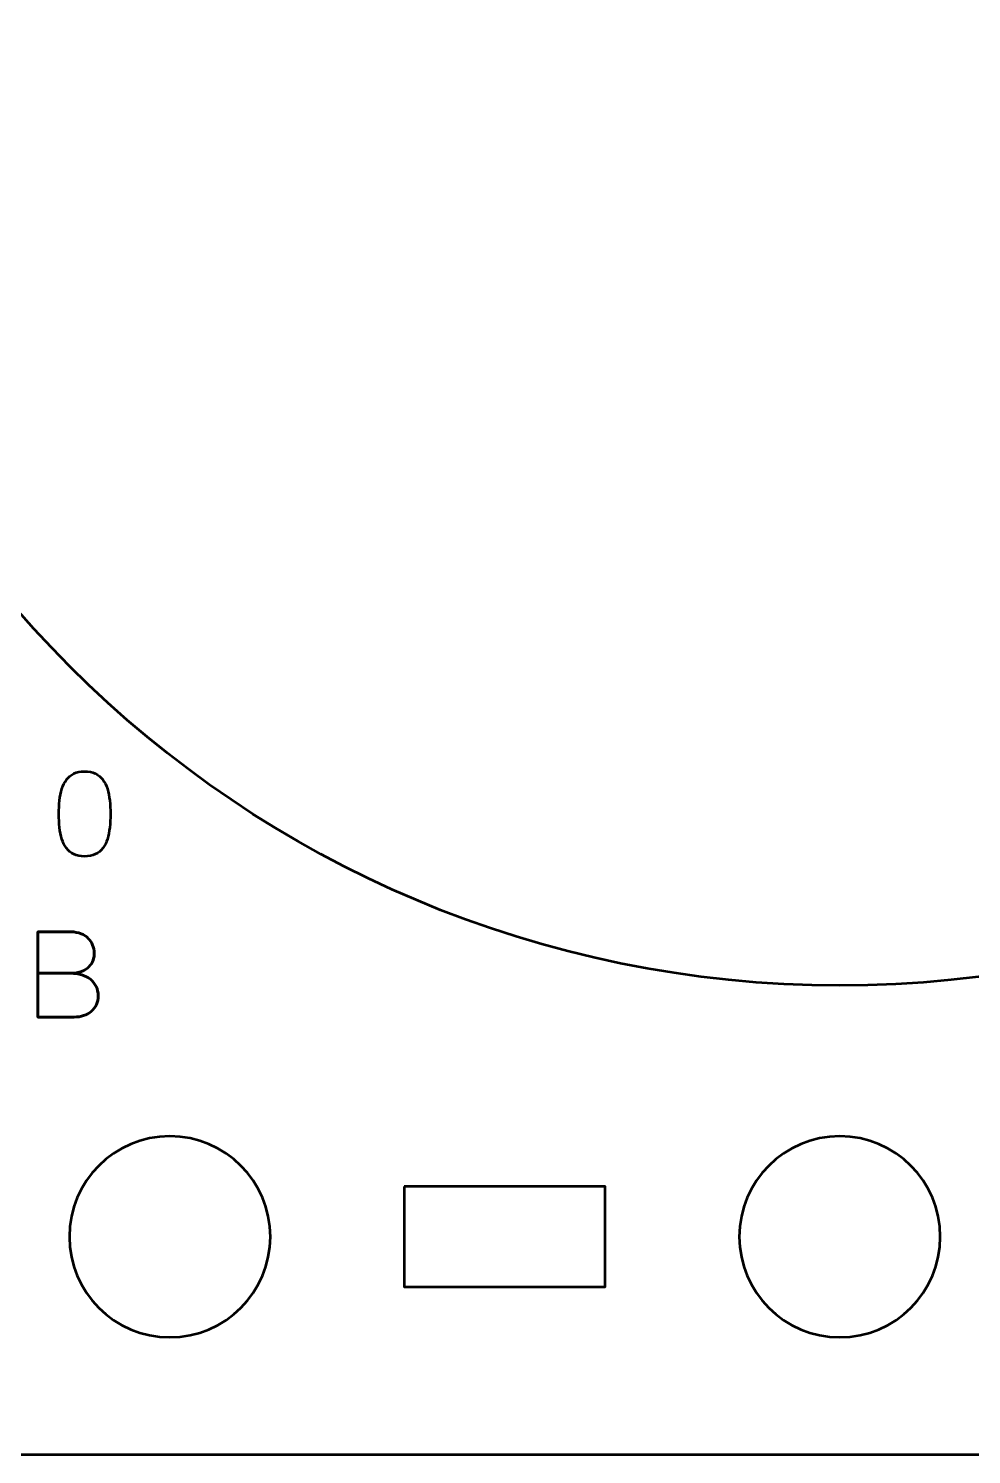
# Model space of a CAD drawing. Header units: centimetres. Extents: x -60.2 to 8, y -20.5 to 3.9.
# Drawn here: x -2.922 to -0.107, y -9.5 to -5.243 of the extents above; entities that cross this region are included whole.
import ezdxf

# ---------------------------------------------------------------- set-up
doc = ezdxf.new("R2010")
doc.units = ezdxf.units.CM
doc.header["$MEASUREMENT"] = 0
doc.layers.add('Layer 1', color=7, linetype='Continuous')

msp = doc.modelspace()

# ---------------------------------------------------------------- linework, layer by layer
at = {"layer": 'Layer 1', "color": 250, "lineweight": 53}
msp.add_ellipse((-0.5, -4.85), major_axis=(0, 3.25), ratio=1, dxfattribs=at)
at = {"layer": 'Layer 1', "lineweight": 53}
for points, knots in [([(-4.64994, -0.19994), (-4.64994, -0.19994), (3.64996, -0.19994), (3.64996, -0.19994), (3.64996, -0.19994), (3.92696, -0.19994), (4.15006, -0.42304), (4.15006, -0.70004), (4.15006, -0.70004), (4.15006, -0.70004), (4.15006, -8.99994), (4.15006, -8.99994), (4.15006, -8.99994), (4.15006, -9.27694), (3.92696, -9.50004), (3.64996, -9.50004), (3.64996, -9.50004), (3.64996, -9.50004), (-4.64994, -9.50004), (-4.64994, -9.50004), (-4.64994, -9.50004), (-4.92694, -9.50004), (-5.15004, -9.27694), (-5.15004, -8.99994), (-5.15004, -8.99994), (-5.15004, -8.99994), (-5.15004, -0.70004), (-5.15004, -0.70004), (-5.15004, -0.70004), (-5.15004, -0.42304), (-4.92694, -0.19994), (-4.64994, -0.19994)], [0, 0, 0, 0, 0.125, 0.125, 0.125, 0.125, 0.25, 0.25, 0.25, 0.25, 0.375, 0.375, 0.375, 0.375, 0.5, 0.5, 0.5, 0.5, 0.625, 0.625, 0.625, 0.625, 0.75, 0.75, 0.75, 0.75, 0.875, 0.875, 0.875, 0.875, 1, 1, 1, 1]), ([(-2.19993, -8.85001), (-2.19993, -9.01564), (-2.33431, -9.15001), (-2.49994, -9.15001), (-2.49994, -9.15001), (-2.66571, -9.15001), (-2.79994, -9.01564), (-2.79994, -8.85001), (-2.79994, -8.85001), (-2.79994, -8.68424), (-2.66571, -8.55001), (-2.49994, -8.55001), (-2.49994, -8.55001), (-2.33431, -8.55001), (-2.19993, -8.68424), (-2.19993, -8.85001)], [0, 0, 0, 0, 0.25, 0.25, 0.25, 0.25, 0.5, 0.5, 0.5, 0.5, 0.75, 0.75, 0.75, 0.75, 1, 1, 1, 1]), ([(-0.20001, -8.85001), (-0.20001, -9.01564), (-0.33435, -9.15001), (-0.5, -9.15001), (-0.5, -9.15001), (-0.66563, -9.15001), (-0.80001, -9.01564), (-0.80001, -8.85001), (-0.80001, -8.85001), (-0.80001, -8.68424), (-0.66563, -8.55001), (-0.5, -8.55001), (-0.5, -8.55001), (-0.33435, -8.55001), (-0.20001, -8.68424), (-0.20001, -8.85001)], [0, 0, 0, 0, 0.25, 0.25, 0.25, 0.25, 0.5, 0.5, 0.5, 0.5, 0.75, 0.75, 0.75, 0.75, 1, 1, 1, 1]), ([(-1.80003, -8.69994), (-1.80003, -8.69994), (-1.20002, -8.69994), (-1.20002, -8.69994), (-1.20002, -8.69994), (-1.20002, -8.69994), (-1.20002, -8.99994), (-1.20002, -8.99994), (-1.20002, -8.99994), (-1.20002, -8.99994), (-1.80003, -8.99994), (-1.80003, -8.99994), (-1.80003, -8.99994), (-1.80003, -8.99994), (-1.80003, -8.69994), (-1.80003, -8.69994)], [0, 0, 0, 0, 0.25, 0.25, 0.25, 0.25, 0.5, 0.5, 0.5, 0.5, 0.75, 0.75, 0.75, 0.75, 1, 1, 1, 1])]:
    msp.add_open_spline(points, degree=3, knots=knots, dxfattribs=at)
at = {"layer": 'Layer 1', "color": 30, "lineweight": 53}
for points, knots in [([(-2.75422, -7.71476), (-2.74188, -7.7147), (-2.73123, -7.71253), (-2.72236, -7.70829), (-2.72236, -7.70829), (-2.71354, -7.70406), (-2.70619, -7.698), (-2.70031, -7.6903), (-2.70031, -7.6903), (-2.69449, -7.68254), (-2.6899, -7.67337), (-2.68649, -7.66278), (-2.68649, -7.66278), (-2.68314, -7.6522), (-2.68073, -7.64062), (-2.67938, -7.62792), (-2.67938, -7.62792), (-2.67796, -7.61522), (-2.67726, -7.60187), (-2.67732, -7.58776), (-2.67732, -7.58776), (-2.67726, -7.57371), (-2.67796, -7.56036), (-2.67938, -7.54772), (-2.67938, -7.54772), (-2.68073, -7.53508), (-2.68314, -7.52344), (-2.68649, -7.51285), (-2.68649, -7.51285), (-2.6899, -7.50233), (-2.69449, -7.49316), (-2.70031, -7.48534), (-2.70031, -7.48534), (-2.70619, -7.47757), (-2.71354, -7.47152), (-2.72236, -7.46728), (-2.72236, -7.46728), (-2.73123, -7.46299), (-2.74188, -7.46082), (-2.75422, -7.46076), (-2.75422, -7.46076), (-2.76657, -7.46082), (-2.77721, -7.46299), (-2.78609, -7.46728), (-2.78609, -7.46728), (-2.79491, -7.47152), (-2.80226, -7.47757), (-2.80814, -7.48534), (-2.80814, -7.48534), (-2.81396, -7.49316), (-2.81855, -7.50233), (-2.82196, -7.51285), (-2.82196, -7.51285), (-2.82531, -7.52344), (-2.82772, -7.53508), (-2.82907, -7.54772), (-2.82907, -7.54772), (-2.83048, -7.56036), (-2.83119, -7.57371), (-2.83113, -7.58776), (-2.83113, -7.58776), (-2.83119, -7.60187), (-2.83048, -7.61522), (-2.82907, -7.62792), (-2.82907, -7.62792), (-2.82772, -7.64062), (-2.82531, -7.6522), (-2.82196, -7.66278), (-2.82196, -7.66278), (-2.81855, -7.67337), (-2.81396, -7.68254), (-2.80814, -7.6903), (-2.80814, -7.6903), (-2.80226, -7.698), (-2.79491, -7.70406), (-2.78609, -7.70829), (-2.78609, -7.70829), (-2.77721, -7.71253), (-2.76657, -7.7147), (-2.75422, -7.71476)], [0, 0, 0, 0, 0.05, 0.05, 0.05, 0.05, 0.1, 0.1, 0.1, 0.1, 0.15, 0.15, 0.15, 0.15, 0.2, 0.2, 0.2, 0.2, 0.25, 0.25, 0.25, 0.25, 0.3, 0.3, 0.3, 0.3, 0.35, 0.35, 0.35, 0.35, 0.4, 0.4, 0.4, 0.4, 0.45, 0.45, 0.45, 0.45, 0.5, 0.5, 0.5, 0.5, 0.55, 0.55, 0.55, 0.55, 0.6, 0.6, 0.6, 0.6, 0.65, 0.65, 0.65, 0.65, 0.7, 0.7, 0.7, 0.7, 0.75, 0.75, 0.75, 0.75, 0.8, 0.8, 0.8, 0.8, 0.85, 0.85, 0.85, 0.85, 0.9, 0.9, 0.9, 0.9, 0.95, 0.95, 0.95, 0.95, 1, 1, 1, 1]), ([(-2.75422, -7.71476), (-2.74188, -7.7147), (-2.73123, -7.71253), (-2.72236, -7.70829), (-2.72236, -7.70829), (-2.71354, -7.70406), (-2.70619, -7.698), (-2.70031, -7.6903), (-2.70031, -7.6903), (-2.69449, -7.68254), (-2.6899, -7.67337), (-2.68649, -7.66278), (-2.68649, -7.66278), (-2.68314, -7.6522), (-2.68073, -7.64062), (-2.67938, -7.62792), (-2.67938, -7.62792), (-2.67796, -7.61522), (-2.67726, -7.60187), (-2.67732, -7.58776), (-2.67732, -7.58776), (-2.67726, -7.57371), (-2.67796, -7.56036), (-2.67938, -7.54772), (-2.67938, -7.54772), (-2.68073, -7.53508), (-2.68314, -7.52344), (-2.68649, -7.51285), (-2.68649, -7.51285), (-2.6899, -7.50233), (-2.69449, -7.49316), (-2.70031, -7.48534), (-2.70031, -7.48534), (-2.70619, -7.47757), (-2.71354, -7.47152), (-2.72236, -7.46728), (-2.72236, -7.46728), (-2.73123, -7.46299), (-2.74188, -7.46082), (-2.75422, -7.46076), (-2.75422, -7.46076), (-2.76657, -7.46082), (-2.77721, -7.46299), (-2.78609, -7.46728), (-2.78609, -7.46728), (-2.79491, -7.47152), (-2.80226, -7.47757), (-2.80814, -7.48534), (-2.80814, -7.48534), (-2.81396, -7.49316), (-2.81855, -7.50233), (-2.82196, -7.51285), (-2.82196, -7.51285), (-2.82531, -7.52344), (-2.82772, -7.53508), (-2.82907, -7.54772), (-2.82907, -7.54772), (-2.83048, -7.56036), (-2.83119, -7.57371), (-2.83113, -7.58776), (-2.83113, -7.58776), (-2.83119, -7.60187), (-2.83048, -7.61522), (-2.82907, -7.62792), (-2.82907, -7.62792), (-2.82772, -7.64062), (-2.82531, -7.6522), (-2.82196, -7.66278), (-2.82196, -7.66278), (-2.81855, -7.67337), (-2.81396, -7.68254), (-2.80814, -7.6903), (-2.80814, -7.6903), (-2.80226, -7.698), (-2.79491, -7.70406), (-2.78609, -7.70829), (-2.78609, -7.70829), (-2.77721, -7.71253), (-2.76657, -7.7147), (-2.75422, -7.71476)], [0, 0, 0, 0, 0.05, 0.05, 0.05, 0.05, 0.1, 0.1, 0.1, 0.1, 0.15, 0.15, 0.15, 0.15, 0.2, 0.2, 0.2, 0.2, 0.25, 0.25, 0.25, 0.25, 0.3, 0.3, 0.3, 0.3, 0.35, 0.35, 0.35, 0.35, 0.4, 0.4, 0.4, 0.4, 0.45, 0.45, 0.45, 0.45, 0.5, 0.5, 0.5, 0.5, 0.55, 0.55, 0.55, 0.55, 0.6, 0.6, 0.6, 0.6, 0.65, 0.65, 0.65, 0.65, 0.7, 0.7, 0.7, 0.7, 0.75, 0.75, 0.75, 0.75, 0.8, 0.8, 0.8, 0.8, 0.85, 0.85, 0.85, 0.85, 0.9, 0.9, 0.9, 0.9, 0.95, 0.95, 0.95, 0.95, 1, 1, 1, 1]), ([(-2.89392, -8.0633), (-2.89392, -8.0633), (-2.7962, -8.0633), (-2.7962, -8.0633), (-2.7962, -8.0633), (-2.7835, -8.06324), (-2.77268, -8.06148), (-2.76357, -8.05801), (-2.76357, -8.05801), (-2.75451, -8.0546), (-2.74716, -8.04995), (-2.74146, -8.04413), (-2.74146, -8.04413), (-2.73576, -8.03831), (-2.73164, -8.03172), (-2.72905, -8.02443), (-2.72905, -8.02443), (-2.72653, -8.0172), (-2.72535, -8.00968), (-2.72564, -8.00191), (-2.72564, -8.00191), (-2.726, -7.99415), (-2.72764, -7.98663), (-2.73058, -7.97928), (-2.73058, -7.97928), (-2.73346, -7.97193), (-2.73781, -7.96528), (-2.74352, -7.95935), (-2.74352, -7.95935), (-2.74922, -7.95341), (-2.75634, -7.9487), (-2.76498, -7.94523), (-2.76498, -7.94523), (-2.77362, -7.94171), (-2.78379, -7.93988), (-2.79549, -7.93983), (-2.79549, -7.93983), (-2.79549, -7.93983), (-2.89392, -7.93983), (-2.89392, -7.93983), (-2.89392, -7.93983), (-2.89392, -7.93983), (-2.89392, -8.19418), (-2.89392, -8.19418), (-2.89392, -8.19418), (-2.89392, -8.19418), (-2.78562, -8.19418), (-2.78562, -8.19418), (-2.78562, -8.19418), (-2.7755, -8.19418), (-2.7661, -8.19271), (-2.75739, -8.18983), (-2.75739, -8.18983), (-2.74869, -8.18689), (-2.74111, -8.18271), (-2.73452, -8.17713), (-2.73452, -8.17713), (-2.728, -8.1716), (-2.72288, -8.1649), (-2.71923, -8.15696), (-2.71923, -8.15696), (-2.71559, -8.14902), (-2.71371, -8.14003), (-2.71365, -8.12997), (-2.71365, -8.12997), (-2.71388, -8.11986), (-2.716, -8.11075), (-2.72006, -8.10257), (-2.72006, -8.10257), (-2.72411, -8.0944), (-2.72976, -8.08741), (-2.73705, -8.08153), (-2.73705, -8.08153), (-2.74434, -8.0757), (-2.75304, -8.07118), (-2.76304, -8.06806), (-2.76304, -8.06806), (-2.77303, -8.06494), (-2.78409, -8.06336), (-2.7962, -8.0633), (-2.7962, -8.0633), (-2.78409, -8.06336), (-2.77303, -8.06494), (-2.76304, -8.06806), (-2.76304, -8.06806), (-2.75304, -8.07118), (-2.74434, -8.0757), (-2.73705, -8.08153), (-2.73705, -8.08153), (-2.72976, -8.08741), (-2.72411, -8.0944), (-2.72006, -8.10257), (-2.72006, -8.10257), (-2.716, -8.11075), (-2.71388, -8.11986), (-2.71365, -8.12997), (-2.71365, -8.12997), (-2.71371, -8.14003), (-2.71559, -8.14902), (-2.71923, -8.15696), (-2.71923, -8.15696), (-2.72288, -8.1649), (-2.728, -8.1716), (-2.73452, -8.17713), (-2.73452, -8.17713), (-2.74111, -8.18271), (-2.74869, -8.18689), (-2.75739, -8.18983), (-2.75739, -8.18983), (-2.7661, -8.19271), (-2.7755, -8.19418), (-2.78562, -8.19418), (-2.78562, -8.19418), (-2.78562, -8.19418), (-2.89392, -8.19418), (-2.89392, -8.19418), (-2.89392, -8.19418), (-2.89392, -8.19418), (-2.89392, -7.93983), (-2.89392, -7.93983), (-2.89392, -7.93983), (-2.89392, -7.93983), (-2.79549, -7.93983), (-2.79549, -7.93983), (-2.79549, -7.93983), (-2.78379, -7.93988), (-2.77362, -7.94171), (-2.76498, -7.94523), (-2.76498, -7.94523), (-2.75634, -7.9487), (-2.74922, -7.95341), (-2.74352, -7.95935), (-2.74352, -7.95935), (-2.73781, -7.96528), (-2.73346, -7.97193), (-2.73058, -7.97928), (-2.73058, -7.97928), (-2.72764, -7.98663), (-2.726, -7.99415), (-2.72564, -8.00191), (-2.72564, -8.00191), (-2.72535, -8.00968), (-2.72653, -8.0172), (-2.72905, -8.02443), (-2.72905, -8.02443), (-2.73164, -8.03172), (-2.73576, -8.03831), (-2.74146, -8.04413), (-2.74146, -8.04413), (-2.74716, -8.04995), (-2.75451, -8.0546), (-2.76357, -8.05801), (-2.76357, -8.05801), (-2.77268, -8.06148), (-2.7835, -8.06324), (-2.7962, -8.0633), (-2.7962, -8.0633), (-2.7962, -8.0633), (-2.89392, -8.0633), (-2.89392, -8.0633)], [0, 0, 0, 0, 0.025, 0.025, 0.025, 0.025, 0.05, 0.05, 0.05, 0.05, 0.075, 0.075, 0.075, 0.075, 0.1, 0.1, 0.1, 0.1, 0.125, 0.125, 0.125, 0.125, 0.15, 0.15, 0.15, 0.15, 0.175, 0.175, 0.175, 0.175, 0.2, 0.2, 0.2, 0.2, 0.225, 0.225, 0.225, 0.225, 0.25, 0.25, 0.25, 0.25, 0.275, 0.275, 0.275, 0.275, 0.3, 0.3, 0.3, 0.3, 0.325, 0.325, 0.325, 0.325, 0.35, 0.35, 0.35, 0.35, 0.375, 0.375, 0.375, 0.375, 0.4, 0.4, 0.4, 0.4, 0.425, 0.425, 0.425, 0.425, 0.45, 0.45, 0.45, 0.45, 0.475, 0.475, 0.475, 0.475, 0.5, 0.5, 0.5, 0.5, 0.525, 0.525, 0.525, 0.525, 0.55, 0.55, 0.55, 0.55, 0.575, 0.575, 0.575, 0.575, 0.6, 0.6, 0.6, 0.6, 0.625, 0.625, 0.625, 0.625, 0.65, 0.65, 0.65, 0.65, 0.675, 0.675, 0.675, 0.675, 0.7, 0.7, 0.7, 0.7, 0.725, 0.725, 0.725, 0.725, 0.75, 0.75, 0.75, 0.75, 0.775, 0.775, 0.775, 0.775, 0.8, 0.8, 0.8, 0.8, 0.825, 0.825, 0.825, 0.825, 0.85, 0.85, 0.85, 0.85, 0.875, 0.875, 0.875, 0.875, 0.9, 0.9, 0.9, 0.9, 0.925, 0.925, 0.925, 0.925, 0.95, 0.95, 0.95, 0.95, 0.975, 0.975, 0.975, 0.975, 1, 1, 1, 1])]:
    msp.add_open_spline(points, degree=3, knots=knots, dxfattribs=at)

doc.saveas('drawing.dxf')
